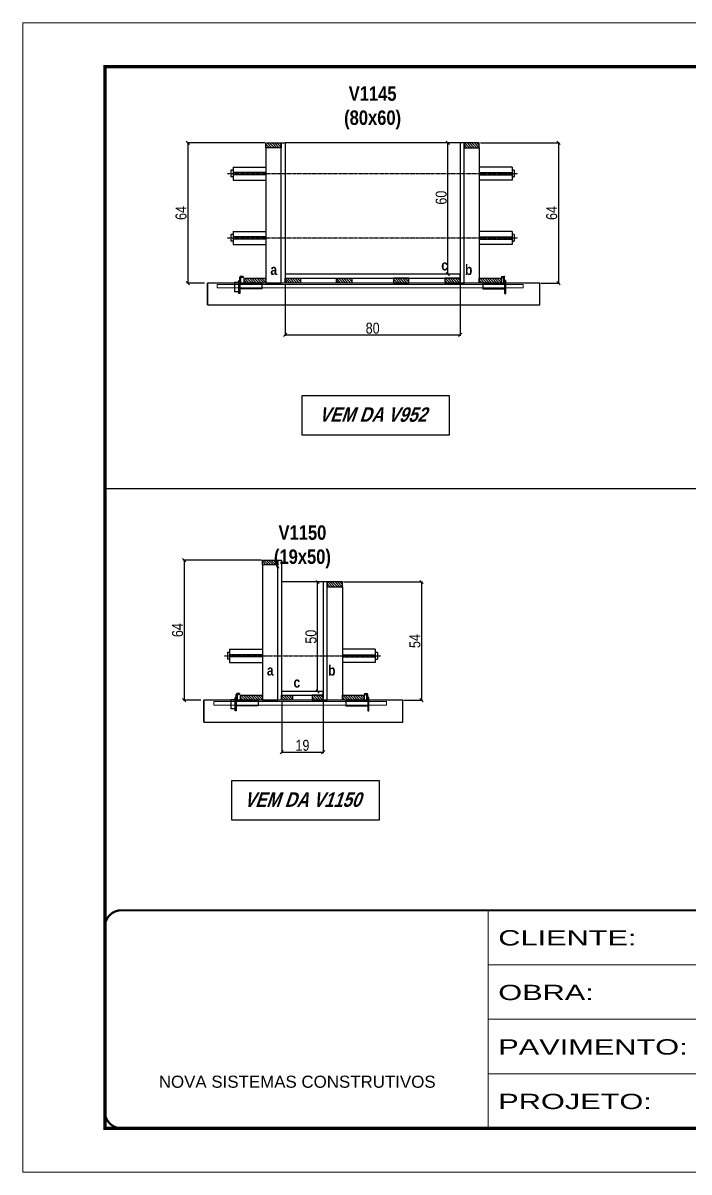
# Model space of a CAD drawing. Extents: x 3309 to 9563, y -2522 to 14608.
# Drawn here: x 3309 to 3919, y 5518 to 6568 of the extents above; entities that cross this region are included whole.
import ezdxf

# ---------------------------------------------------------------- set-up
doc = ezdxf.new("R2010")
doc.units = 0
for name, pattern in [('CONTINUO', [0]), ('DASHED', [0.75, 0.5, -0.25]), ('HIDDEN', [0.375, 0.25, -0.125])]:
    doc.linetypes.add(name, pattern=pattern)
for name, color, linetype in [('barrote', 251, 'Continuous'), ('COTA', 241, 'Continuous'), ('detalhes', 4, 'Continuous'), ('NOMENCLATURA', 7, 'Continuous'), ('Painéis', 200, 'Continuous'), ('presilha', 1, 'Continuous'), ('SARR_2.2x10', 60, 'Continuous'), ('SARR_2.2x7', 40, 'Continuous'), ('SARR_3.5x7', 81, 'Continuous'), ('TENSOR', 3, 'Continuous')]:
    doc.layers.add(name, color=color, linetype=linetype)
for name, color, linetype, lineweight in [('CONCRETO', 251, 'Continuous', 25), ('Folhas', 255, 'Continuous', 9), ('SARRAFO DE PRESSAO', 251, 'DASHED', 9), ('SCO-___-LAJ', 2, 'Continuous', 0)]:
    doc.layers.add(name, color=color, linetype=linetype, lineweight=lineweight)
doc.styles.add('ARIAL', font='arial.ttf')
doc.styles.add('COTA TECNICA 2X', font='techl___.ttf', dxfattribs={"height": 10})
doc.styles.add('TECNICA', font='techb___.ttf', dxfattribs={"height": 10})
doc.styles.add('Tecnologia', font='')
doc.styles.get('Tecnologia').set_extended_font_data('Forgotten Futurist')
doc.dimstyles.new('SECAO', dxfattribs={"dimscale": 0.333333, "dimtxt": 5, "dimasz": 9, "dimexe": 3, "dimexo": 3, "dimgap": 3, "dimtad": 1, "dimdec": 1, "dimlfac": 0.5, "dimzin": 12, "dimdsep": 46, "dimtxsty": 'COTA TECNICA 2X', "dimblk1": 'OBLIQUE', "dimblk2": 'OBLIQUE', "dimsah": 1, "dimcen": 0.9, "dimclrd": 4, "dimclre": 4, "dimclrt": 240, "dimadec": 1, "dimazin": 3, "dimtfac": 1, "dimtdec": 1, "dimtmove": 0, "dimatfit": 3, "dimfxl": 1, "dimtolj": 1, "dimtzin": 12, "dimarcsym": 0})
pattern_1 = [(135, (36781.496, -117563.126), (-1.122532015, -1.122532015), [])]
pattern_2 = [(135, (36831.601, -117181.9448), (-1.122532015, -1.122532015), [])]

# ---------------------------------------------------------------- blocks, each defined once
blk = doc.blocks.new('9999999999')
at = {"color": 30, "linetype": 'CONTINUO'}
for p, q in [((98564.6, 34230.2), (98564.6, 34429.4)), ((98564.6, 34379.6), (99584, 34379.6)), ((98564.6, 34329.8), (99488, 34329.8)), ((98564.6, 34280), (99488, 34280))]:
    blk.add_line(p, q, dxfattribs=at)
at = {"color": 30, "linetype": 'CONTINUO', "const_width": 2}
blk.add_lwpolyline([(99584, 34230.2), (99584, 34414.4, 0.414214), (99569, 34429.4), (98229, 34429.4, 0.414214), (98214, 34414.4), (98214, 34245.2, 0.414214), (98229, 34230.2), (99584, 34230.2)], format="xyb", dxfattribs=at)
at = {"layer": 'Folhas'}
blk.add_lwpolyline([(98139, 34190.2), (99624, 34190.2), (99624, 35240.2), (98139, 35240.2)], close=True, dxfattribs=at)
at = {"layer": 'Folhas', "color": 30, "const_width": 3}
blk.add_lwpolyline([(98214, 34230.2), (99584, 34230.2), (99584, 35200.2), (98214, 35200.2)], close=True, dxfattribs=at)
at = {"color": 7, "linetype": 'Continuous', "ltscale": 5, "style": 'ARIAL'}
blk.add_text('NOVA SISTEMAS CONSTRUTIVOS', height=11.059, dxfattribs=at).set_placement((98263.2, 34267.2))
at = {"layer": 'Folhas', "color": 7, "style": 'Tecnologia', "width": 1.5}
for s, p in [('CLIENTE:', (98573.7, 34397.2)), ('OBRA:', (98573.7, 34347.3)), ('PAVIMENTO:', (98573.7, 34297.5)), ('PROJETO:', (98573.7, 34247.7))]:
    blk.add_text(s, height=14, dxfattribs=at).set_placement(p)
blk = doc.blocks.new('PRESILHA METÁLICA 1')
at = {"layer": 'presilha'}
for p, q in [((7.5, 10.6), (7.5, 19.9)), ((12, 21), (8.6, 21)), ((9, 11.6), (9, 18.9)), ((12, 19.5), (9.6, 19.5)), ((12, 21), (12, 19.5)), ((0, 13), (6, 13)), ((0, 13), (0, 0)), ((6, 0), (0, 0)), ((6, 15.5), (7.5, 15.5)), ((6, -2.5), (6, 15.5)), ((6, 13), (6, 0)), ((7.5, 15.5), (7.5, -2.5)), ((37.5, 4.1), (7.5, 4.1)), ((37.5, 11), (9.6, 11)), ((37.5, 11), (37.5, 4.1)), ((7.5, -2.5), (6, -2.5))]:
    blk.add_line(p, q, dxfattribs=at)
for centre, radius, start, end in [((8.6, 19.9), 1.14, 90, 180), ((9.6, 18.9), 0.57, 90, 180), ((9.6, 11.6), 0.57, 180, 270)]:
    blk.add_arc(centre, radius, start, end, dxfattribs=at)
blk = doc.blocks.new('PRESILHA METÁLICA 2')
at = {"layer": 'presilha'}
for p, q in [((-5.2, 23.5), (-5.2, 22)), ((-5.2, 23.5), (-1.9, 23.5)), ((-5.2, 22), (-2.8, 22)), ((-2.2, 14.1), (-2.2, 21.4)), ((0.8, 18), (-0.8, 18)), ((-0.8, 18), (-0.8, 0)), ((-0.8, 14.6), (-0.8, 22.4)), ((0.8, 0), (0.8, 18)), ((-30.8, 13.5), (-30.8, 6.6)), ((-30.8, 13.5), (-2.8, 13.5)), ((-30.8, 6.6), (-0.8, 6.6)), ((-0.8, 0), (0.8, 0))]:
    blk.add_line(p, q, dxfattribs=at)
for centre, radius, start, end in [((-2.8, 21.4), 0.57, 0, 90), ((-1.9, 22.4), 1.14, 0, 90), ((-2.8, 14.1), 0.57, 270, 0)]:
    blk.add_arc(centre, radius, start, end, dxfattribs=at)
blk = doc.blocks.new('_Oblique')
at = {"color": 0, "linetype": 'ByBlock', "lineweight": -2}
blk.add_line((-0.5, -0.5), (0.5, 0.5), dxfattribs=at)
blk = doc.blocks.new('*D1182')
at = {"layer": 'COTA', "color": 4, "lineweight": -2, "transparency": 16777216}
for p, q in [((3527.4, 6077), (3455.9, 6077)), ((3456.9, 6077), (3456.9, 5949)), ((3472.1, 5949), (3455.9, 5949))]:
    blk.add_line(p, q, dxfattribs=at)
at = {"layer": 'Defpoints', "color": 0, "transparency": 16777216}
for p in [(3528.4, 6077), (3456.9, 5949), (3473.1, 5949)]:
    blk.add_point(p, dxfattribs=at)
at = {"layer": 'COTA', "color": 4, "lineweight": -2, "transparency": 16777216, "xscale": 3, "yscale": 3, "zscale": 3}
for p, rotation in [((3456.9, 6077), 90), ((3456.9, 5949), 270)]:
    blk.add_blockref('_Oblique', p, dxfattribs=dict(at, rotation=rotation))
at = {"layer": 'COTA', "color": 240, "transparency": 16777216, "insert": (3450.8, 6013), "char_height": 10, "attachment_point": 5, "rotation": 90, "style": 'COTA TECNICA 2X'}
blk.add_mtext('\\A1;64', dxfattribs=at)
blk = doc.blocks.new('*D1183')
at = {"layer": 'COTA', "color": 4, "lineweight": -2, "transparency": 16777216}
for p, q in [((3602.6, 6057), (3674.9, 6057)), ((3673.9, 6057), (3673.9, 5949)), ((3657.8, 5949), (3674.9, 5949))]:
    blk.add_line(p, q, dxfattribs=at)
at = {"layer": 'Defpoints', "color": 0, "transparency": 16777216}
for p in [(3601.6, 6057), (3656.8, 5949), (3673.9, 5949)]:
    blk.add_point(p, dxfattribs=at)
at = {"layer": 'COTA', "color": 4, "lineweight": -2, "transparency": 16777216, "xscale": 3, "yscale": 3, "zscale": 3}
for p, rotation in [((3673.9, 6057), 90), ((3673.9, 5949), 270)]:
    blk.add_blockref('_Oblique', p, dxfattribs=dict(at, rotation=rotation))
at = {"layer": 'COTA', "color": 240, "transparency": 16777216, "insert": (3667.8, 6003), "char_height": 10, "attachment_point": 5, "rotation": 90, "style": 'COTA TECNICA 2X'}
blk.add_mtext('\\A1;54', dxfattribs=at)
blk = doc.blocks.new('*D1184')
at = {"layer": 'COTA', "color": 4, "lineweight": -2, "transparency": 16777216}
for p, q in [((3583, 6057), (3577.9, 6057)), ((3578.9, 5957), (3578.9, 6057)), ((3583, 5957), (3577.9, 5957))]:
    blk.add_line(p, q, dxfattribs=at)
at = {"layer": 'Defpoints', "color": 0, "transparency": 16777216}
for p in [(3578.9, 6057), (3584, 6057), (3584, 5957)]:
    blk.add_point(p, dxfattribs=at)
at = {"layer": 'COTA', "color": 4, "lineweight": -2, "transparency": 16777216, "xscale": 3, "yscale": 3, "zscale": 3}
for p, rotation in [((3578.9, 6057), 90), ((3578.9, 5957), 270)]:
    blk.add_blockref('_Oblique', p, dxfattribs=dict(at, rotation=rotation))
at = {"layer": 'COTA', "color": 240, "transparency": 16777216, "insert": (3572.8, 6007), "char_height": 10, "attachment_point": 5, "rotation": 90, "style": 'COTA TECNICA 2X'}
blk.add_mtext('\\A1;50', dxfattribs=at)
blk = doc.blocks.new('*D1185')
at = {"layer": 'COTA', "color": 4, "lineweight": -2, "transparency": 16777216}
for p, q in [((3546, 5948), (3546, 5900.6)), ((3584, 5948), (3584, 5900.6)), ((3546, 5901.6), (3584, 5901.6))]:
    blk.add_line(p, q, dxfattribs=at)
at = {"layer": 'Defpoints', "color": 0, "transparency": 16777216}
for p in [(3546, 5949), (3584, 5949), (3584, 5901.6)]:
    blk.add_point(p, dxfattribs=at)
at = {"layer": 'COTA', "color": 4, "lineweight": -2, "transparency": 16777216, "xscale": 3, "yscale": 3, "zscale": 3, "rotation": 180}
blk.add_blockref('_Oblique', (3546, 5901.6), dxfattribs=at)
at = {"layer": 'COTA', "color": 4, "lineweight": -2, "transparency": 16777216, "xscale": 3, "yscale": 3, "zscale": 3}
blk.add_blockref('_Oblique', (3584, 5901.6), dxfattribs=at)
at = {"layer": 'COTA', "color": 240, "transparency": 16777216, "insert": (3565, 5907.7), "char_height": 10, "attachment_point": 5, "style": 'COTA TECNICA 2X'}
blk.add_mtext('\\A1;19', dxfattribs=at)
blk = doc.blocks.new('*D3097')
at = {"layer": 'COTA', "color": 4, "lineweight": -2, "transparency": 16777216}
for p, q in [((3530.6, 6458.2), (3459.1, 6458.2)), ((3460.1, 6458.2), (3460.1, 6330.2)), ((3475.3, 6330.2), (3459.1, 6330.2))]:
    blk.add_line(p, q, dxfattribs=at)
at = {"layer": 'Defpoints', "color": 0, "transparency": 16777216}
for p in [(3531.6, 6458.2), (3460.1, 6330.2), (3476.3, 6330.2)]:
    blk.add_point(p, dxfattribs=at)
at = {"layer": 'COTA', "color": 4, "lineweight": -2, "transparency": 16777216, "xscale": 3, "yscale": 3, "zscale": 3}
for p, rotation in [((3460.1, 6458.2), 90), ((3460.1, 6330.2), 270)]:
    blk.add_blockref('_Oblique', p, dxfattribs=dict(at, rotation=rotation))
at = {"layer": 'COTA', "color": 240, "transparency": 16777216, "insert": (3454, 6394.2), "char_height": 10, "attachment_point": 5, "rotation": 90, "style": 'COTA TECNICA 2X'}
blk.add_mtext('\\A1;64', dxfattribs=at)
blk = doc.blocks.new('*D3098')
at = {"layer": 'COTA', "color": 4, "lineweight": -2, "transparency": 16777216}
for p, q in [((3727.8, 6458.2), (3800.1, 6458.2)), ((3799.1, 6458.2), (3799.1, 6330.2)), ((3783, 6330.2), (3800.1, 6330.2))]:
    blk.add_line(p, q, dxfattribs=at)
at = {"layer": 'Defpoints', "color": 0, "transparency": 16777216}
for p in [(3726.8, 6458.2), (3782, 6330.2), (3799.1, 6330.2)]:
    blk.add_point(p, dxfattribs=at)
at = {"layer": 'COTA', "color": 4, "lineweight": -2, "transparency": 16777216, "xscale": 3, "yscale": 3, "zscale": 3}
for p, rotation in [((3799.1, 6458.2), 90), ((3799.1, 6330.2), 270)]:
    blk.add_blockref('_Oblique', p, dxfattribs=dict(at, rotation=rotation))
at = {"layer": 'COTA', "color": 240, "transparency": 16777216, "insert": (3793, 6394.2), "char_height": 10, "attachment_point": 5, "rotation": 90, "style": 'COTA TECNICA 2X'}
blk.add_mtext('\\A1;64', dxfattribs=at)
blk = doc.blocks.new('*D3099')
at = {"layer": 'COTA', "color": 4, "lineweight": -2, "transparency": 16777216}
for p, q in [((3708.2, 6458.2), (3697, 6458.2)), ((3698, 6338.2), (3698, 6458.2)), ((3708.2, 6338.2), (3697, 6338.2))]:
    blk.add_line(p, q, dxfattribs=at)
at = {"layer": 'Defpoints', "color": 0, "transparency": 16777216}
for p in [(3698, 6458.2), (3709.2, 6458.2), (3709.2, 6338.2)]:
    blk.add_point(p, dxfattribs=at)
at = {"layer": 'COTA', "color": 4, "lineweight": -2, "transparency": 16777216, "xscale": 3, "yscale": 3, "zscale": 3}
for p, rotation in [((3698, 6458.2), 90), ((3698, 6338.2), 270)]:
    blk.add_blockref('_Oblique', p, dxfattribs=dict(at, rotation=rotation))
at = {"layer": 'COTA', "color": 240, "transparency": 16777216, "insert": (3691.9, 6408.2), "char_height": 10, "attachment_point": 5, "rotation": 90, "style": 'COTA TECNICA 2X'}
blk.add_mtext('\\A1;60', dxfattribs=at)
blk = doc.blocks.new('*D3102')
at = {"layer": 'COTA', "color": 4, "lineweight": -2, "transparency": 16777216}
for p, q in [((3549.2, 6329.2), (3549.2, 6281.8)), ((3709.2, 6329.2), (3709.2, 6281.8)), ((3549.2, 6282.8), (3709.2, 6282.8))]:
    blk.add_line(p, q, dxfattribs=at)
at = {"layer": 'Defpoints', "color": 0, "transparency": 16777216}
for p in [(3549.2, 6330.2), (3709.2, 6330.2), (3709.2, 6282.8)]:
    blk.add_point(p, dxfattribs=at)
at = {"layer": 'COTA', "color": 4, "lineweight": -2, "transparency": 16777216, "xscale": 3, "yscale": 3, "zscale": 3, "rotation": 180}
blk.add_blockref('_Oblique', (3549.2, 6282.8), dxfattribs=at)
at = {"layer": 'COTA', "color": 4, "lineweight": -2, "transparency": 16777216, "xscale": 3, "yscale": 3, "zscale": 3}
blk.add_blockref('_Oblique', (3709.2, 6282.8), dxfattribs=at)
at = {"layer": 'COTA', "color": 240, "transparency": 16777216, "insert": (3629.2, 6288.9), "char_height": 10, "attachment_point": 5, "style": 'COTA TECNICA 2X'}
blk.add_mtext('\\A1;80', dxfattribs=at)

msp = doc.modelspace()

# ---------------------------------------------------------------- hatches: boundary and pattern name
at = {"layer": 'SARR_2.2x10'}
h = msp.add_hatch(dxfattribs=at)
h.set_pattern_fill('ANSI31', color=256, scale=0.5, angle=90)
h.set_pattern_definition([(135, (36705.1, -117181.9448), (-1.122532015, -1.122532015), [])])
h.paths.add_polyline_path([(3511.56, 6334.62), (3511.56, 6330.22), (3531.56, 6330.22), (3531.56, 6334.62)])
h = msp.add_hatch(dxfattribs=at)
h.set_pattern_fill('ANSI31', color=256, scale=0.5, angle=90)
h.set_pattern_definition([(135, (36920.3, -117181.9448), (-1.122532015, -1.122532015), [])])
h.paths.add_polyline_path([(3726.76, 6334.62), (3726.76, 6330.22), (3746.76, 6330.22), (3746.76, 6334.62)])
h = msp.add_hatch(dxfattribs=at)
h.set_pattern_fill('ANSI31', color=256, scale=0.5, angle=90)
h.set_pattern_definition([(135, (36701.896, -117563.126), (-1.122532015, -1.122532015), [])])
h.paths.add_polyline_path([(3508.36, 5953.44), (3508.36, 5949.04), (3528.36, 5949.04), (3528.36, 5953.44)])
h = msp.add_hatch(dxfattribs=at)
h.set_pattern_fill('ANSI31', color=256, scale=0.5, angle=90)
h.set_pattern_definition([(135, (36795.096, -117563.126), (-1.122532015, -1.122532015), [])])
h.paths.add_polyline_path([(3601.56, 5953.44), (3601.56, 5949.04), (3621.56, 5949.04), (3621.56, 5953.44)])
at = {"layer": 'SARR_2.2x7'}
h = msp.add_hatch(dxfattribs=at)
h.set_pattern_fill('ANSI31', color=256, scale=0.5, angle=90)
h.set_pattern_definition([(135, (36719.1, -117058.3448), (-1.122532015, -1.122532015), [])])
h.paths.add_polyline_path([(3545.56, 6458.22), (3545.56, 6453.82), (3531.56, 6453.82), (3531.56, 6458.22)])
h = msp.add_hatch(dxfattribs=at)
h.set_pattern_fill('ANSI31', color=256, scale=0.5, angle=90)
h.set_pattern_definition([(135, (36821.1, -117058.3448), (-1.122532015, -1.122532015), [])])
h.paths.add_polyline_path([(3712.76, 6458.22), (3712.76, 6453.82), (3726.76, 6453.82), (3726.76, 6458.22)])
h = msp.add_hatch(dxfattribs=at)
h.set_pattern_fill('ANSI31', color=256, scale=0.5, angle=90)
h.set_pattern_definition([(135, (36784.7, -117181.9448), (-1.122532015, -1.122532015), [])])
h.paths.add_polyline_path([(3563.16, 6330.22), (3563.16, 6334.62), (3549.16, 6334.62), (3549.16, 6330.22)])
h = msp.add_hatch(dxfattribs=at)
h.set_pattern_fill('ANSI31', color=256, scale=0.5, angle=90)
h.set_pattern_definition(pattern_2)
h.paths.add_polyline_path([(3610.06, 6330.22), (3610.06, 6334.62), (3596.06, 6334.62), (3596.06, 6330.22)])
h = msp.add_hatch(dxfattribs=at)
h.set_pattern_fill('ANSI31', color=256, scale=0.5, angle=90)
h.set_pattern_definition(pattern_2)
h.paths.add_polyline_path([(3648.26, 6330.22), (3648.26, 6334.62), (3662.26, 6334.62), (3662.26, 6330.22)])
h = msp.add_hatch(dxfattribs=at)
h.set_pattern_fill('ANSI31', color=256, scale=0.5, angle=90)
h.set_pattern_definition([(135, (36906.7, -117181.9448), (-1.122532015, -1.122532015), [])])
h.paths.add_polyline_path([(3695.16, 6334.62), (3695.16, 6330.22), (3709.16, 6330.22), (3709.16, 6334.62)])
h = msp.add_hatch(dxfattribs=at)
h.set_pattern_fill('ANSI31', color=256, scale=0.5, angle=90)
h.set_pattern_definition([(135, (36715.896, -117439.526), (-1.122532015, -1.122532015), [])])
h.paths.add_polyline_path([(3542.36, 6077.04), (3542.36, 6072.64), (3528.36, 6072.64), (3528.36, 6077.04)])
h = msp.add_hatch(dxfattribs=at)
h.set_pattern_fill('ANSI31', color=256, scale=0.5, angle=90)
h.set_pattern_definition([(135, (36695.896, -117459.526), (-1.122532015, -1.122532015), [])])
h.paths.add_polyline_path([(3587.56, 6057.04), (3587.56, 6052.64), (3601.56, 6052.64), (3601.56, 6057.04)])
h = msp.add_hatch(dxfattribs=at)
h.set_pattern_fill('ANSI31', color=256, scale=0.5, angle=90)
h.set_pattern_definition(pattern_1)
h.paths.add_polyline_path([(3555.96, 5949.04), (3555.96, 5953.44), (3545.96, 5953.44), (3545.96, 5949.04)])
h = msp.add_hatch(dxfattribs=at)
h.set_pattern_fill('ANSI31', color=256, scale=0.5, angle=90)
h.set_pattern_definition(pattern_1)
h.paths.add_polyline_path([(3573.96, 5953.44), (3573.96, 5949.04), (3583.96, 5949.04), (3583.96, 5953.44)])

# ---------------------------------------------------------------- linework, layer by layer
at = {"ltscale": 3}
for p, q in [((3499.56, 6433.2), (3499.56, 6427.2)), ((3501.56, 6433.2), (3499.56, 6433.2)), ((3501.56, 6427.2), (3499.56, 6427.2)), ((3501.56, 6436.2), (3501.56, 6424.2)), ((3501.56, 6436.2), (3531.56, 6436.2)), ((3531.56, 6431.2), (3501.56, 6431.2)), ((3531.56, 6429.2), (3501.56, 6429.2)), ((3756.76, 6436.2), (3726.76, 6436.2)), ((3726.76, 6431.2), (3756.76, 6431.2)), ((3726.76, 6429.2), (3756.76, 6429.2)), ((3756.76, 6436.2), (3756.76, 6424.2)), ((3758.76, 6433.2), (3756.76, 6433.2)), ((3756.76, 6427.2), (3758.76, 6427.2)), ((3758.76, 6433.2), (3758.76, 6427.2)), ((3501.56, 6424.2), (3531.56, 6424.2)), ((3756.76, 6424.2), (3726.76, 6424.2)), ((3499.56, 6374.4), (3499.56, 6368.4)), ((3501.56, 6374.4), (3499.56, 6374.4)), ((3501.56, 6377.4), (3501.56, 6365.4)), ((3501.56, 6377.4), (3531.56, 6377.4)), ((3756.76, 6377.4), (3726.76, 6377.4)), ((3756.76, 6377.4), (3756.76, 6365.4)), ((3758.76, 6374.4), (3756.76, 6374.4)), ((3758.76, 6374.4), (3758.76, 6368.4)), ((3501.56, 6368.4), (3499.56, 6368.4)), ((3531.56, 6372.4), (3501.56, 6372.4)), ((3531.56, 6370.4), (3501.56, 6370.4)), ((3501.56, 6365.4), (3531.56, 6365.4)), ((3726.76, 6372.4), (3756.76, 6372.4)), ((3726.76, 6370.4), (3756.76, 6370.4)), ((3756.76, 6365.4), (3726.76, 6365.4)), ((3756.76, 6368.4), (3758.76, 6368.4)), ((3496.36, 5992.49), (3496.36, 5986.49)), ((3498.36, 5992.49), (3496.36, 5992.49)), ((3498.36, 5986.49), (3496.36, 5986.49)), ((3498.36, 5995.49), (3498.36, 5983.49)), ((3498.36, 5995.49), (3528.36, 5995.49)), ((3528.36, 5990.49), (3498.36, 5990.49)), ((3528.36, 5988.49), (3498.36, 5988.49)), ((3631.56, 5995.49), (3601.56, 5995.49)), ((3601.56, 5990.49), (3631.56, 5990.49)), ((3601.56, 5988.49), (3631.56, 5988.49)), ((3631.56, 5995.49), (3631.56, 5983.49)), ((3633.56, 5992.49), (3631.56, 5992.49)), ((3631.56, 5986.49), (3633.56, 5986.49)), ((3633.56, 5992.49), (3633.56, 5986.49)), ((3498.36, 5983.49), (3528.36, 5983.49)), ((3631.56, 5983.49), (3601.56, 5983.49))]:
    msp.add_line(p, q, dxfattribs=at)
at = {"layer": 'barrote'}
for points in [[(3478.11, 6310.22), (3782.02, 6310.22), (3782.02, 6330.22), (3478.11, 6330.22)], [(3474.9, 5929.04), (3656.82, 5929.04), (3656.82, 5949.04), (3474.9, 5949.04)]]:
    msp.add_lwpolyline(points, close=True, dxfattribs=at)
at = {"layer": 'CONCRETO', "linetype": 'Continuous'}
for p, q in [((3709.16, 6458.22), (3549.16, 6458.22)), ((3583.96, 6057.04), (3545.96, 6057.04))]:
    msp.add_line(p, q, dxfattribs=at)
at = {"layer": 'COTA'}
msp.add_line((3384.37, 6142.32), (4754.37, 6142.32), dxfattribs=at)
at = {"layer": 'detalhes', "color": 250}
for p, q in [((3478.11, 6310.22), (3478.11, 6330.22)), ((3474.9, 5929.04), (3474.9, 5949.04))]:
    msp.add_line(p, q, dxfattribs=at)
at = {"layer": 'NOMENCLATURA', "elevation": 0}
for points in [[(3564.72, 6227.54), (3699.26, 6227.54), (3699.26, 6191.08), (3564.72, 6191.08)], [(3500.52, 5875.68), (3635.06, 5875.68), (3635.06, 5839.22), (3500.52, 5839.22)]]:
    msp.add_lwpolyline(points, close=True, dxfattribs=at)
at = {"layer": 'Painéis', "linetype": 'Continuous'}
for points in [[(3545.56, 6330.22), (3545.56, 6458.22), (3549.16, 6458.22), (3549.16, 6330.22)], [(3712.76, 6330.22), (3712.76, 6458.22), (3709.16, 6458.22), (3709.16, 6330.22)], [(3709.16, 6338.22), (3549.16, 6338.22), (3549.16, 6334.62), (3709.16, 6334.62)], [(3542.36, 5949.04), (3542.36, 6077.04), (3545.96, 6077.04), (3545.96, 5949.04)], [(3587.56, 5949.04), (3587.56, 6057.04), (3583.96, 6057.04), (3583.96, 5949.04)], [(3583.96, 5957.04), (3545.96, 5957.04), (3545.96, 5953.44), (3583.96, 5953.44)]]:
    msp.add_lwpolyline(points, close=True, dxfattribs=at)
at = {"layer": 'SARR_2.2x10'}
for points in [[(3511.56, 6334.62), (3531.56, 6334.62), (3531.56, 6330.22), (3511.56, 6330.22)], [(3726.76, 6334.62), (3746.76, 6334.62), (3746.76, 6330.22), (3726.76, 6330.22)], [(3508.36, 5953.44), (3528.36, 5953.44), (3528.36, 5949.04), (3508.36, 5949.04)], [(3601.56, 5953.44), (3621.56, 5953.44), (3621.56, 5949.04), (3601.56, 5949.04)]]:
    msp.add_lwpolyline(points, close=True, dxfattribs=at)
at = {"layer": 'SARR_2.2x7', "elevation": 0}
for points in [[(3531.56, 6458.22), (3545.56, 6458.22), (3545.56, 6453.82), (3531.56, 6453.82)], [(3726.76, 6458.22), (3712.76, 6458.22), (3712.76, 6453.82), (3726.76, 6453.82)], [(3528.36, 6077.04), (3542.36, 6077.04), (3542.36, 6072.64), (3528.36, 6072.64)], [(3601.56, 6057.04), (3587.56, 6057.04), (3587.56, 6052.64), (3601.56, 6052.64)]]:
    msp.add_lwpolyline(points, close=True, dxfattribs=at)
at = {"layer": 'SARR_2.2x7'}
for points in [[(3549.16, 6334.62), (3563.16, 6334.62), (3563.16, 6330.22), (3549.16, 6330.22)], [(3596.06, 6334.62), (3610.06, 6334.62), (3610.06, 6330.22), (3596.06, 6330.22)], [(3662.26, 6334.62), (3648.26, 6334.62), (3648.26, 6330.22), (3662.26, 6330.22)], [(3709.16, 6334.62), (3695.16, 6334.62), (3695.16, 6330.22), (3709.16, 6330.22)], [(3545.96, 5953.44), (3555.96, 5953.44), (3555.96, 5949.04), (3545.96, 5949.04)], [(3583.96, 5953.44), (3573.96, 5953.44), (3573.96, 5949.04), (3583.96, 5949.04)]]:
    msp.add_lwpolyline(points, close=True, dxfattribs=at)
at = {"layer": 'SARR_3.5x7'}
for points in [[(3545.56, 6453.82), (3531.56, 6453.82), (3531.56, 6330.22), (3545.56, 6330.22)], [(3712.76, 6453.82), (3726.76, 6453.82), (3726.76, 6330.22), (3712.76, 6330.22)], [(3542.36, 6072.64), (3528.36, 6072.64), (3528.36, 5949.04), (3542.36, 5949.04)], [(3587.56, 6052.64), (3601.56, 6052.64), (3601.56, 5949.04), (3587.56, 5949.04)]]:
    msp.add_lwpolyline(points, close=True, dxfattribs=at)
at = {"layer": 'SCO-___-LAJ', "color": 1}
for points in [[(3487.11, 6328.89), (3766.94, 6328.89), (3766.94, 6325.69), (3487.11, 6325.69)], [(3483.9, 5947.71), (3641.74, 5947.71), (3641.74, 5944.51), (3483.9, 5944.51)]]:
    msp.add_lwpolyline(points, close=True, dxfattribs=at)
at = {"layer": 'TENSOR', "linetype": 'HIDDEN', "ltscale": 0.5}
for p, q in [((3496.56, 6430.2), (3762.06, 6430.2)), ((3496.56, 6371.4), (3762.06, 6371.4)), ((3493.36, 5989.49), (3636.86, 5989.49))]:
    msp.add_line(p, q, dxfattribs=at)

# ---------------------------------------------------------------- block references
at = {"layer": 'presilha', "xscale": 0.6666666666666666, "yscale": 0.6666666666666666, "zscale": 0.6666666666666666}
for name, p in [('PRESILHA METÁLICA 1', (3502.69, 6322.26)), ('PRESILHA METÁLICA 2', (3750.44, 6320.59)), ('PRESILHA METÁLICA 1', (3499.49, 5941.08)), ('PRESILHA METÁLICA 2', (3625.24, 5939.41))]:
    msp.add_blockref(name, p, dxfattribs=at)
at = {"layer": 'SARRAFO DE PRESSAO', "color": 6, "linetype": 'ByBlock'}
msp.add_blockref('9999999999', (-94829.61, -28672.37), dxfattribs=at)

# ---------------------------------------------------------------- texts
at = {"layer": 'detalhes', "style": 'TECNICA'}
for s, p in [('a', (3535.69, 6337.59)), ('c', (3691.98, 6341.7)), ('b', (3713.66, 6337.58)), ('a', (3532.48, 5971.48)), ('b', (3588.46, 5971.47)), ('c', (3556.85, 5960.52))]:
    msp.add_text(s, height=9.6, dxfattribs=at).set_placement(p)
at = {"layer": 'NOMENCLATURA', "char_height": 13.2, "attachment_point": 2, "style": 'TECNICA'}
for s, insert in [('V1145\\P(80x60)', (3629.16, 6509.92)), ('V1150\\P(19x50)', (3564.96, 6108.74))]:
    msp.add_mtext_dynamic_manual_height_columns(s, width=300.2766, gutter_width=1, heights=[0], dxfattribs=dict(at, insert=insert))
at = {"layer": 'NOMENCLATURA', "char_height": 13.2, "width": 300.2766, "attachment_point": 2, "style": 'TECNICA'}
for s, insert in [('{\\Q19;VEM DA V952}', (3629.16, 6216.57)), ('{\\Q19;VEM DA V1150}', (3564.96, 5864.72))]:
    msp.add_mtext(s, dxfattribs=dict(at, insert=insert))

# ---------------------------------------------------------------- dimensions: what is measured, and where the dimension line sits
at = {"layer": 'COTA'}
for base, p1, p2, picture, middle in [((3460.11, 6330.22, 0), (3531.56, 6458.22), (3476.35, 6330.22, 0), '*D3097', (3454.01, 6394.22, 0)), ((3799.08, 6330.22, 0), (3726.76, 6458.22), (3781.97, 6330.22, 0), '*D3098', (3792.98, 6394.22, 0)), ((3456.91, 5949.04, 0), (3528.36, 6077.04), (3473.14, 5949.04, 0), '*D1182', (3450.81, 6013.04, 0)), ((3578.88, 6057.04), (3583.96, 5957.04), (3583.96, 6057.04), '*D1184', (3572.77, 6007.04)), ((3673.88, 5949.04, 0), (3601.56, 6057.04), (3656.77, 5949.04, 0), '*D1183', (3667.77, 6003.04, 0))]:
    dim = msp.add_linear_dim(base=base, p1=p1, p2=p2, angle=90, dimstyle='SECAO', dxfattribs=at)
    dim.commit()
    dim.dimension.update_dxf_attribs({"geometry": picture, "text_midpoint": middle})
dim = msp.add_linear_dim(base=(3697.99, 6458.22), p1=(3709.16, 6338.22), p2=(3709.16, 6458.22), angle=90, dimstyle='SECAO', dxfattribs=at)
dim.commit()
dim.dimension.update_dxf_attribs({"geometry": '*D3099', "text_midpoint": (3697.99, 6408.22), "dimtype": 160})
for base, p1, p2, picture, middle in [((3709.16, 6282.75), (3549.16, 6330.22), (3709.16, 6330.22), '*D3102', (3629.16, 6288.88)), ((3583.96, 5901.57), (3545.96, 5949.04), (3583.96, 5949.04), '*D1185', (3564.96, 5907.66))]:
    dim = msp.add_linear_dim(base=base, p1=p1, p2=p2, dimstyle='SECAO', dxfattribs=at)
    dim.commit()
    dim.dimension.update_dxf_attribs({"geometry": picture, "text_midpoint": middle})

doc.saveas('drawing.dxf')
